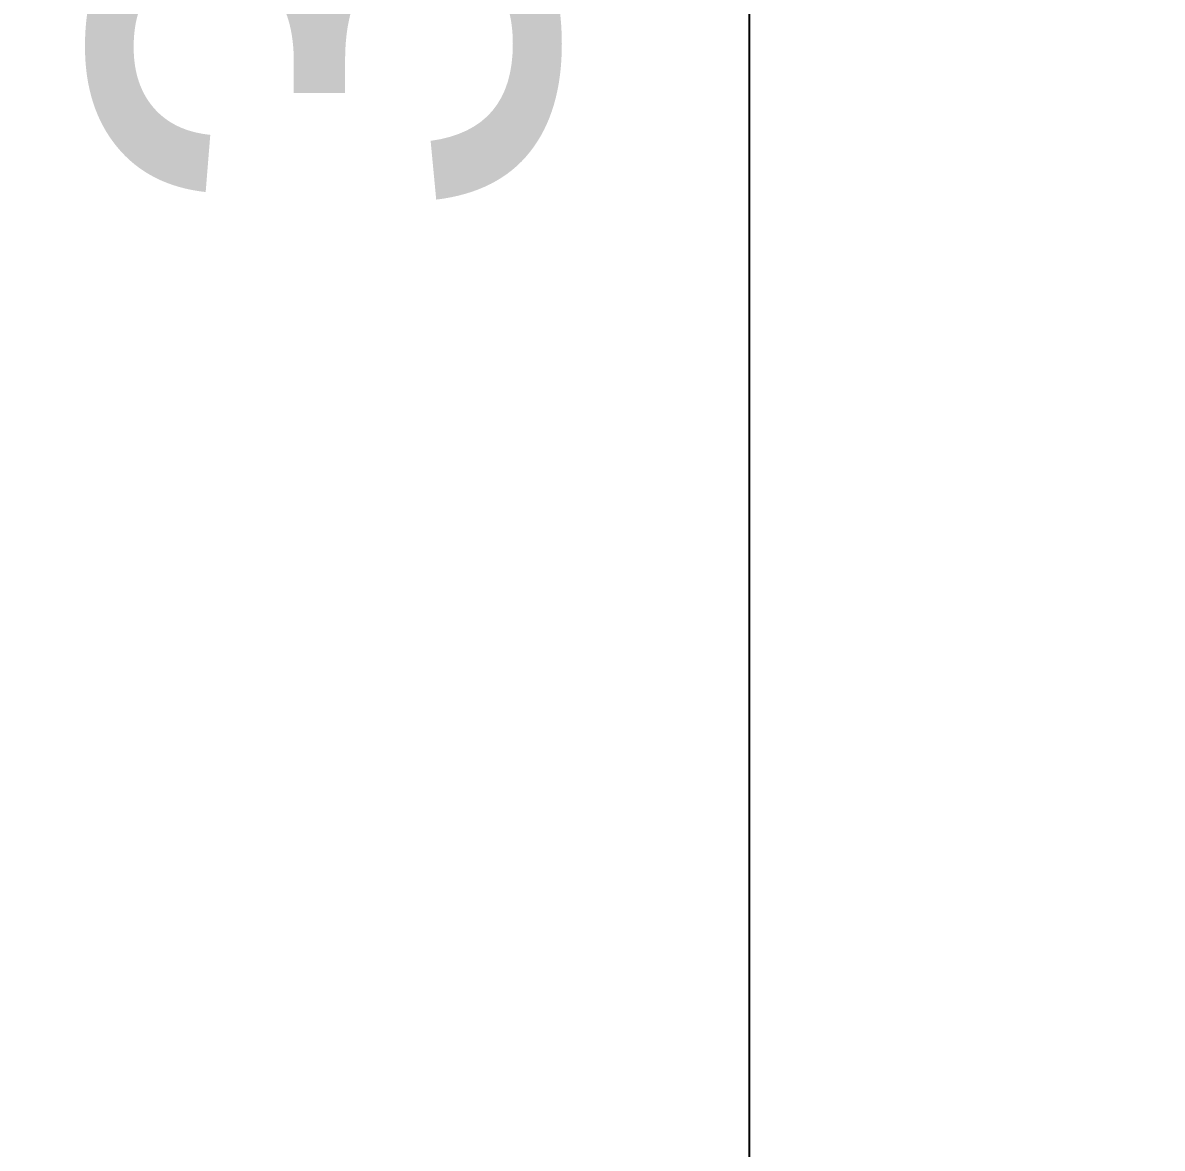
# Model space of a CAD drawing. Header units: millimetres. Extents: x 46 to 194, y 102 to 162.
# Drawn here: x 46.02 to 52.17, y 113.54 to 119.62 of the extents above; entities that cross this region are included whole.
import ezdxf

# ---------------------------------------------------------------- set-up
doc = ezdxf.new("R2010")
doc.units = ezdxf.units.MM
doc.header["$LTSCALE"] = 0.75
doc.layers.add('FD_Dimensions', color=7, linetype='Continuous', lineweight=25)
doc.styles.get("Standard").update_dxf_attribs({"font": 'arial.ttf'})
doc.dimstyles.new('Dim-ISO-25', dxfattribs={"dimtxt": 2.5, "dimasz": 2.5, "dimexe": 1.5, "dimexo": 0, "dimgap": 1, "dimtad": 1, "dimzin": 4, "dimdsep": 46, "dimtxsty": 'Standard', "dimblk": 'OPEN90', "dimcen": 0, "dimazin": 1, "dimtp": 0.1, "dimtm": 0.1, "dimtfac": 0.72, "dimtmove": 0, "dimatfit": 3, "dimfxl": 1, "dimtzin": 4, "dimarcsym": 0})

# ---------------------------------------------------------------- blocks, each defined once
blk = doc.blocks.new('_Open90')
at = {"color": 0, "linetype": 'ByBlock', "lineweight": -2}
for p, q in [((-0.5, 0.5), (0, 0)), ((0, 0), (-1, 0)), ((0, 0), (-0.5, -0.5))]:
    blk.add_line(p, q, dxfattribs=at)
blk = doc.blocks.new('*D20')
at = {"layer": 'Defpoints', "color": 0, "transparency": 16777216}
for p in [(54.440882, 141.306712), (49.937409, 110.306519), (54.440882, 110.306519)]:
    blk.add_point(p, dxfattribs=at)
at = {"layer": 'FD_Dimensions', "color": 0, "lineweight": -2, "transparency": 16777216}
for p, q in [((54.440882, 141.306712), (48.437409, 141.306712)), ((49.937409, 138.806712), (49.937409, 112.806519)), ((54.440882, 110.306519), (48.437409, 110.306519))]:
    blk.add_line(p, q, dxfattribs=at)
at = {"layer": 'FD_Dimensions', "color": 0, "lineweight": -2, "transparency": 16777216, "xscale": 2.5, "yscale": 2.5, "zscale": 2.5}
for p, rotation in [((49.937409, 141.306712), 90), ((49.937409, 110.306519), 270)]:
    blk.add_blockref('_Open90', p, dxfattribs=dict(at, rotation=rotation))
at = {"layer": 'FD_Dimensions', "color": 0, "transparency": 16777216, "insert": (47.659291, 125.806615), "char_height": 2.5, "attachment_point": 5, "rotation": 90}
blk.add_mtext('31.00mm', dxfattribs=at)

msp = doc.modelspace()

# ---------------------------------------------------------------- dimensions: what is measured, and where the dimension line sits
at = {"layer": 'FD_Dimensions'}
dim = msp.add_aligned_dim(p1=(54.4409, 141.3067), p2=(54.4409, 110.3065), distance=-4.5035, dimstyle='Dim-ISO-25', override={"dimlfac": 1, "dimpost": 'mm', "dimclrd": 0, "dimclre": 0}, dxfattribs=at)
dim.commit()
dim.dimension.update_dxf_attribs({"geometry": '*D20', "text_midpoint": (47.6593, 125.8066)})

doc.saveas('drawing.dxf')
